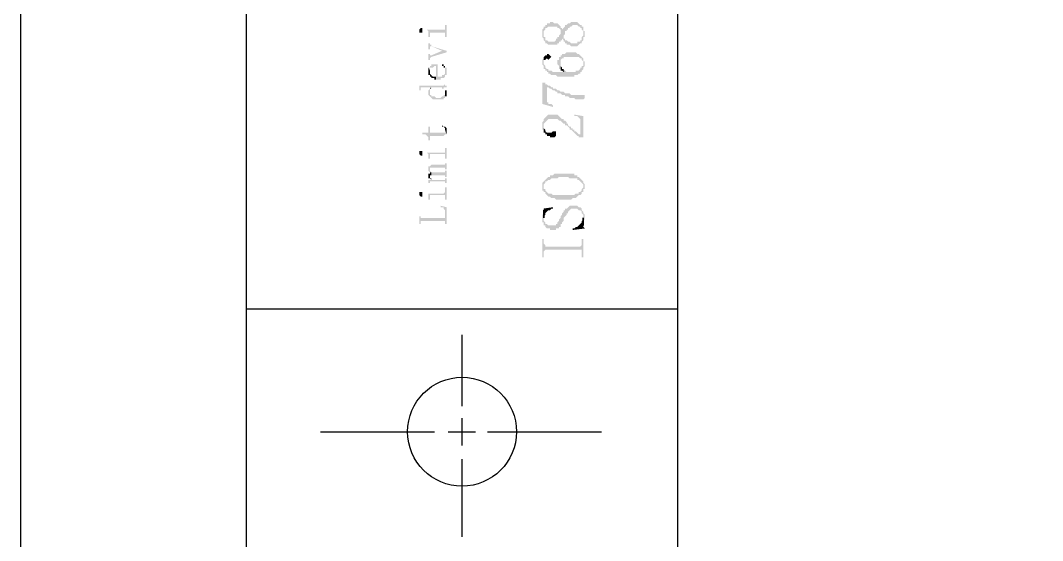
# Model space of a CAD drawing. Header units: millimetres. Extents: x 1399 to 2555, y 1196 to 1555.
# Drawn here: x 1666.65 to 1697.02, y 1442.93 to 1458.39 of the extents above; entities that cross this region are included whole.
import ezdxf

# ---------------------------------------------------------------- set-up
doc = ezdxf.new("R2010")
doc.units = ezdxf.units.MM

msp = doc.modelspace()

# ---------------------------------------------------------------- hatches: boundary and pattern name
at = {"transparency": 33554559}
for points in [[(1678.72684, 1458.12047), (1678.72684, 1458.12047), (1678.77197, 1458.07534), (1678.77197, 1458.03021), (1678.77197, 1457.98507), (1678.77197, 1457.89481), (1678.8171, 1457.89481), (1678.8171, 1458.03021), (1679.26842, 1458.03021), (1679.26842, 1457.89481), (1679.31355, 1457.89481), (1679.31355, 1458.25587), (1679.26842, 1458.25587), (1679.26842, 1458.1656), (1679.26842, 1458.12047), (1679.22329, 1458.12047)], [(1682.15688, 1457.98507), (1682.15688, 1457.89481), (1682.20201, 1457.84968), (1682.20201, 1457.80455), (1682.20201, 1457.80455), (1682.24715, 1457.75941), (1682.24715, 1457.71428), (1682.29228, 1457.71428), (1682.33741, 1457.66915), (1682.6082, 1457.66915), (1682.6082, 1457.71428), (1682.65334, 1457.71428), (1682.65334, 1457.75941), (1682.69847, 1457.75941), (1682.69847, 1457.80455), (1682.7436, 1457.80455), (1682.7436, 1457.84968), (1682.7436, 1457.84968), (1682.78873, 1457.80455), (1682.78873, 1457.93994), (1682.78873, 1457.93994), (1682.83386, 1457.98507), (1682.83386, 1458.07534), (1682.879, 1458.07534), (1682.879, 1458.12047), (1682.92413, 1458.12047), (1682.92413, 1458.1656), (1682.96926, 1458.1656), (1682.96926, 1458.21074), (1683.01439, 1458.21074), (1683.05953, 1458.25587), (1683.19492, 1458.25587), (1683.24005, 1458.21074), (1683.28519, 1458.21074), (1683.28519, 1458.1656), (1683.33032, 1458.1656), (1683.33032, 1458.12047), (1683.33032, 1458.12047), (1683.37545, 1458.07534), (1683.37545, 1457.80455), (1683.37545, 1457.89481), (1683.42058, 1457.89481), (1683.42058, 1458.07534), (1683.37545, 1458.07534), (1683.37545, 1458.21074), (1683.33032, 1458.21074), (1683.33032, 1458.25587), (1683.28519, 1458.25587), (1683.24005, 1458.301), (1683.24005, 1458.301), (1683.19492, 1458.34613), (1683.01439, 1458.34613), (1682.96926, 1458.301), (1682.92413, 1458.301), (1682.879, 1458.25587), (1682.83386, 1458.25587), (1682.83386, 1458.21074), (1682.78873, 1458.1656), (1682.78873, 1458.1656), (1682.7436, 1458.12047), (1682.7436, 1458.1656), (1682.69847, 1458.07534), (1682.69847, 1458.03021), (1682.69847, 1457.98507), (1682.65334, 1457.93994), (1682.65334, 1457.89481), (1682.6082, 1457.89481), (1682.6082, 1457.84968), (1682.56307, 1457.84968), (1682.56307, 1457.80455), (1682.51794, 1457.75941), (1682.33741, 1457.75941), (1682.29228, 1457.80455), (1682.24715, 1457.80455), (1682.24715, 1457.89481), (1682.20201, 1457.89481), (1682.20201, 1458.1656), (1682.20201, 1458.1656), (1682.15688, 1458.12047), (1682.15688, 1458.03021)], [(1682.20201, 1458.1656), (1682.20201, 1457.98507), (1682.20201, 1458.07534), (1682.24715, 1458.12047), (1682.24715, 1458.1656), (1682.29228, 1458.1656), (1682.33741, 1458.21074), (1682.6082, 1458.21074), (1682.6082, 1458.1656), (1682.65334, 1458.1656), (1682.69847, 1458.12047), (1682.69847, 1458.07534), (1682.69847, 1458.07534), (1682.7436, 1458.1656), (1682.69847, 1458.1656), (1682.69847, 1458.21074), (1682.65334, 1458.25587), (1682.65334, 1458.25587), (1682.6082, 1458.301), (1682.51794, 1458.301), (1682.47281, 1458.34613), (1682.38254, 1458.34613), (1682.38254, 1458.301), (1682.29228, 1458.301), (1682.29228, 1458.25587), (1682.24715, 1458.25587), (1682.24715, 1458.21074), (1682.20201, 1458.21074)], [(1678.50118, 1458.07534), (1678.50118, 1458.03021), (1678.59144, 1458.03021), (1678.59144, 1458.07534), (1678.59144, 1458.12047), (1678.59144, 1458.1656), (1678.54631, 1458.1656), (1678.50118, 1458.12047), (1678.50118, 1458.12047)], [(1682.78873, 1457.80455), (1682.78873, 1457.75941), (1682.83386, 1457.75941), (1682.83386, 1457.71428), (1682.879, 1457.71428), (1682.879, 1457.66915), (1682.96926, 1457.66915), (1683.01439, 1457.62402), (1683.19492, 1457.62402), (1683.24005, 1457.66915), (1683.24005, 1457.66915), (1683.28519, 1457.71428), (1683.33032, 1457.71428), (1683.33032, 1457.75941), (1683.33032, 1457.75941), (1683.37545, 1457.80455), (1683.37545, 1457.98507), (1683.37545, 1457.93994), (1683.37545, 1457.93994), (1683.33032, 1457.89481), (1683.33032, 1457.80455), (1683.28519, 1457.80455), (1683.28519, 1457.75941), (1683.19492, 1457.75941), (1683.19492, 1457.71428), (1683.01439, 1457.71428), (1682.96926, 1457.75941), (1682.92413, 1457.75941), (1682.879, 1457.80455), (1682.83386, 1457.80455), (1682.83386, 1457.84968), (1682.78873, 1457.84968), (1682.78873, 1457.89481)], [(1678.77197, 1457.71428), (1678.77197, 1457.53375), (1678.8171, 1457.53375), (1678.8171, 1457.57888), (1678.8171, 1457.62402), (1678.86223, 1457.62402), (1679.17816, 1457.48862), (1679.17816, 1457.48862), (1679.31355, 1457.44349), (1679.31355, 1457.48862), (1678.86223, 1457.62402), (1678.86223, 1457.66915), (1678.8171, 1457.66915), (1678.8171, 1457.71428), (1678.8171, 1457.71428)], [(1678.77197, 1457.39836), (1678.77197, 1457.21783), (1678.8171, 1457.21783), (1678.8171, 1457.26296), (1678.8171, 1457.26296), (1678.86223, 1457.30809), (1679.31355, 1457.44349), (1679.17816, 1457.48862), (1678.86223, 1457.35322), (1678.8171, 1457.35322), (1678.8171, 1457.39836), (1678.8171, 1457.39836)], [(1682.15688, 1457.1727), (1682.15688, 1457.08243), (1682.15688, 1457.08243), (1682.20201, 1457.0373), (1682.20201, 1456.94703), (1682.24715, 1456.94703), (1682.24715, 1456.9019), (1682.29228, 1456.9019), (1682.29228, 1456.85677), (1682.33741, 1456.85677), (1682.33741, 1456.81164), (1682.38254, 1456.81164), (1682.42767, 1456.76651), (1682.56307, 1456.76651), (1682.6082, 1456.72137), (1683.10466, 1456.72137), (1683.10466, 1456.76651), (1683.19492, 1456.76651), (1683.24005, 1456.81164), (1683.28519, 1456.81164), (1683.28519, 1456.85677), (1683.33032, 1456.85677), (1683.33032, 1456.9019), (1683.37545, 1456.94703), (1683.37545, 1457.12756), (1683.37545, 1457.0373), (1683.33032, 1457.0373), (1683.33032, 1456.99217), (1683.28519, 1456.99217), (1683.28519, 1456.94703), (1683.24005, 1456.9019), (1683.14979, 1456.9019), (1683.14979, 1456.85677), (1682.879, 1456.85677), (1682.83386, 1456.9019), (1682.78873, 1456.85677), (1682.47281, 1456.85677), (1682.42767, 1456.9019), (1682.33741, 1456.9019), (1682.33741, 1456.94703), (1682.29228, 1456.94703), (1682.24715, 1456.99217), (1682.24715, 1457.0373), (1682.20201, 1457.08243), (1682.20201, 1457.12756), (1682.20201, 1457.30809), (1682.20201, 1457.26296), (1682.15688, 1457.21783), (1682.15688, 1457.21783)], [(1682.20201, 1457.30809), (1682.20201, 1457.12756), (1682.20201, 1457.21783), (1682.24715, 1457.21783), (1682.29228, 1457.26296), (1682.29228, 1457.26296), (1682.33741, 1457.21783), (1682.33741, 1457.21783), (1682.38254, 1457.26296), (1682.38254, 1457.26296), (1682.42767, 1457.30809), (1682.38254, 1457.35322), (1682.38254, 1457.35322), (1682.33741, 1457.39836), (1682.29228, 1457.39836), (1682.29228, 1457.35322), (1682.24715, 1457.35322)], [(1682.6082, 1457.12756), (1682.6082, 1457.08243), (1682.6082, 1457.08243), (1682.65334, 1457.0373), (1682.65334, 1456.94703), (1682.69847, 1456.94703), (1682.69847, 1457.1727), (1682.69847, 1457.21783), (1682.7436, 1457.26296), (1682.78873, 1457.26296), (1682.78873, 1457.30809), (1683.24005, 1457.30809), (1683.28519, 1457.26296), (1683.33032, 1457.26296), (1683.33032, 1457.21783), (1683.37545, 1457.1727), (1683.37545, 1457.12756), (1683.37545, 1456.94703), (1683.37545, 1456.99217), (1683.42058, 1457.0373), (1683.42058, 1457.08243), (1683.42058, 1457.1727), (1683.37545, 1457.1727), (1683.37545, 1457.26296), (1683.33032, 1457.30809), (1683.33032, 1457.30809), (1683.28519, 1457.35322), (1683.28519, 1457.35322), (1683.24005, 1457.39836), (1683.19492, 1457.39836), (1683.14979, 1457.44349), (1682.879, 1457.44349), (1682.83386, 1457.39836), (1682.7436, 1457.39836), (1682.7436, 1457.35322), (1682.69847, 1457.35322), (1682.69847, 1457.30809), (1682.65334, 1457.30809), (1682.65334, 1457.21783), (1682.6082, 1457.21783), (1682.6082, 1457.1727)], [(1678.77197, 1456.99217), (1678.8171, 1456.9019), (1678.8171, 1456.94703), (1678.8171, 1456.99217), (1678.90737, 1456.99217), (1678.9525, 1457.0373), (1678.99763, 1457.0373), (1678.99763, 1456.63111), (1679.13303, 1456.63111), (1679.13303, 1456.67624), (1679.22329, 1456.67624), (1679.26842, 1456.72137), (1679.26842, 1456.76651), (1679.31355, 1456.76651), (1679.31355, 1456.81164), (1679.31355, 1456.85677), (1679.31355, 1456.9019), (1679.31355, 1456.94703), (1679.31355, 1456.99217), (1679.26842, 1456.99217), (1679.26842, 1456.9019), (1679.26842, 1456.85677), (1679.26842, 1456.81164), (1679.26842, 1456.81164), (1679.22329, 1456.76651), (1679.17816, 1456.76651), (1679.17816, 1456.72137), (1679.04276, 1456.72137), (1679.04276, 1457.08243), (1678.86223, 1457.08243), (1678.86223, 1457.0373), (1678.8171, 1457.0373), (1678.8171, 1456.99217), (1678.8171, 1456.99217)], [(1678.77197, 1456.85677), (1678.77197, 1456.81164), (1678.77197, 1456.76651), (1678.8171, 1456.76651), (1678.8171, 1456.72137), (1678.86223, 1456.72137), (1678.86223, 1456.67624), (1678.9525, 1456.67624), (1678.9525, 1456.63111), (1678.99763, 1456.63111), (1678.99763, 1456.72137), (1678.90737, 1456.72137), (1678.86223, 1456.76651), (1678.86223, 1456.76651), (1678.8171, 1456.81164), (1678.8171, 1456.9019), (1678.77197, 1456.99217), (1678.77197, 1456.94703), (1678.77197, 1456.9019)], [(1679.17816, 1457.08243), (1679.17816, 1457.0373), (1679.22329, 1457.0373), (1679.22329, 1456.99217), (1679.26842, 1456.99217), (1679.26842, 1456.94703), (1679.26842, 1456.9019), (1679.26842, 1457.0373), (1679.22329, 1457.0373), (1679.22329, 1457.08243)], [(1682.69847, 1456.94703), (1682.69847, 1456.9019), (1682.7436, 1456.9019), (1682.78873, 1456.85677), (1682.78873, 1456.85677), (1682.83386, 1456.9019), (1682.78873, 1456.9019), (1682.78873, 1456.94703), (1682.7436, 1456.94703), (1682.7436, 1456.99217), (1682.7436, 1456.99217), (1682.69847, 1457.0373), (1682.69847, 1457.12756)], [(1678.45604, 1456.45058), (1678.50118, 1456.45058), (1678.50118, 1456.40545), (1678.50118, 1456.31518), (1678.54631, 1456.31518), (1678.54631, 1456.36032), (1678.54631, 1456.40545), (1678.8171, 1456.40545), (1678.86223, 1456.36032), (1678.86223, 1456.40545), (1679.17816, 1456.40545), (1679.17816, 1456.36032), (1679.22329, 1456.36032), (1679.22329, 1456.40545), (1679.31355, 1456.40545), (1679.31355, 1456.45058), (1679.26842, 1456.45058), (1679.26842, 1456.49571), (1679.26842, 1456.54084), (1679.26842, 1456.49571), (1679.26842, 1456.49571), (1679.22329, 1456.45058), (1679.22329, 1456.45058)], [(1678.8171, 1456.36032), (1678.8171, 1456.27005), (1678.8171, 1456.31518), (1678.8171, 1456.36032), (1678.86223, 1456.36032), (1678.8171, 1456.40545)], [(1679.22329, 1456.36032), (1679.26842, 1456.36032), (1679.26842, 1456.31518), (1679.26842, 1456.27005), (1679.26842, 1456.13466), (1679.31355, 1456.13466), (1679.31355, 1456.17979), (1679.31355, 1456.22492), (1679.31355, 1456.27005), (1679.31355, 1456.31518), (1679.26842, 1456.31518), (1679.26842, 1456.36032), (1679.22329, 1456.36032), (1679.22329, 1456.40545)], [(1682.15688, 1456.54084), (1682.15688, 1455.90899), (1682.47281, 1455.81873), (1682.47281, 1455.86386), (1682.47281, 1455.86386), (1682.42767, 1455.90899), (1682.33741, 1455.90899), (1682.33741, 1455.95413), (1682.29228, 1455.95413), (1682.29228, 1456.40545), (1682.24715, 1456.49571), (1682.24715, 1456.54084)], [(1682.24715, 1456.49571), (1682.29228, 1456.40545), (1682.33741, 1456.40545), (1682.38254, 1456.36032), (1682.42767, 1456.36032), (1682.47281, 1456.31518), (1682.51794, 1456.31518), (1682.56307, 1456.27005), (1682.6082, 1456.27005), (1682.6082, 1456.22492), (1682.69847, 1456.22492), (1682.7436, 1456.17979), (1682.83386, 1456.17979), (1682.83386, 1456.13466), (1682.92413, 1456.13466), (1682.96926, 1456.08952), (1683.10466, 1456.08952), (1683.14979, 1456.04439), (1683.37545, 1456.04439), (1683.42058, 1456.08952), (1683.42058, 1456.17979), (1683.01439, 1456.17979), (1682.96926, 1456.22492), (1682.83386, 1456.22492), (1682.78873, 1456.27005), (1682.69847, 1456.27005), (1682.65334, 1456.31518), (1682.6082, 1456.31518), (1682.56307, 1456.36032), (1682.47281, 1456.36032), (1682.47281, 1456.40545), (1682.42767, 1456.40545), (1682.38254, 1456.45058), (1682.33741, 1456.45058), (1682.29228, 1456.49571)], [(1678.77197, 1456.27005), (1678.77197, 1456.22492), (1678.77197, 1456.17979), (1678.77197, 1456.17979), (1678.8171, 1456.13466), (1678.8171, 1456.13466), (1678.86223, 1456.08952), (1678.86223, 1456.08952), (1678.90737, 1456.04439), (1679.22329, 1456.04439), (1679.22329, 1456.08952), (1679.26842, 1456.08952), (1679.26842, 1456.27005), (1679.26842, 1456.22492), (1679.26842, 1456.17979), (1679.22329, 1456.17979), (1679.22329, 1456.13466), (1679.17816, 1456.13466), (1679.13303, 1456.08952), (1678.99763, 1456.08952), (1678.9525, 1456.13466), (1678.86223, 1456.13466), (1678.86223, 1456.17979), (1678.8171, 1456.17979), (1678.8171, 1456.22492), (1678.8171, 1456.36032), (1678.77197, 1456.31518)], [(1682.15688, 1455.27714), (1682.15688, 1455.14175), (1682.20201, 1455.14175), (1682.20201, 1455.09662), (1682.20201, 1455.27714), (1682.20201, 1455.32228), (1682.24715, 1455.36741), (1682.24715, 1455.36741), (1682.29228, 1455.41254), (1682.29228, 1455.41254), (1682.33741, 1455.45767), (1682.6082, 1455.45767), (1682.65334, 1455.41254), (1682.69847, 1455.41254), (1682.7436, 1455.36741), (1682.7436, 1455.36741), (1682.78873, 1455.32228), (1682.83386, 1455.32228), (1682.83386, 1455.27714), (1682.879, 1455.27714), (1682.92413, 1455.23201), (1682.92413, 1455.23201), (1682.96926, 1455.18688), (1682.96926, 1455.14175), (1683.01439, 1455.14175), (1683.05953, 1455.09662), (1683.05953, 1455.09662), (1683.10466, 1455.05148), (1683.10466, 1455.05148), (1683.14979, 1455.00635), (1683.14979, 1455.00635), (1683.19492, 1454.96122), (1683.24005, 1454.96122), (1683.24005, 1454.91609), (1683.28519, 1454.91609), (1683.28519, 1455.00635), (1683.24005, 1455.00635), (1683.19492, 1455.05148), (1683.14979, 1455.09662), (1683.10466, 1455.09662), (1683.10466, 1455.14175), (1683.05953, 1455.14175), (1683.05953, 1455.18688), (1683.01439, 1455.18688), (1683.01439, 1455.23201), (1682.96926, 1455.23201), (1682.92413, 1455.27714), (1682.92413, 1455.32228), (1682.879, 1455.32228), (1682.879, 1455.36741), (1682.83386, 1455.41254), (1682.78873, 1455.41254), (1682.78873, 1455.45767), (1682.7436, 1455.45767), (1682.69847, 1455.5028), (1682.69847, 1455.5028), (1682.65334, 1455.54794), (1682.65334, 1455.54794), (1682.6082, 1455.59307), (1682.33741, 1455.59307), (1682.29228, 1455.54794), (1682.29228, 1455.54794), (1682.24715, 1455.5028), (1682.24715, 1455.5028), (1682.20201, 1455.45767), (1682.20201, 1455.41254), (1682.15688, 1455.36741), (1682.15688, 1455.32228), (1682.15688, 1455.32228)], [(1683.10466, 1455.59307), (1683.10466, 1455.54794), (1683.19492, 1455.54794), (1683.24005, 1455.5028), (1683.24005, 1455.5028), (1683.28519, 1455.45767), (1683.28519, 1454.91609), (1683.37545, 1454.91609), (1683.37545, 1455.54794)], [(1678.59144, 1455.05148), (1678.59144, 1455.00635), (1678.6817, 1455.00635), (1678.72684, 1454.96122), (1678.72684, 1454.96122), (1678.77197, 1454.91609), (1678.77197, 1454.87095), (1678.77197, 1454.82582), (1678.8171, 1454.82582), (1678.8171, 1454.96122), (1679.22329, 1454.96122), (1679.26842, 1455.00635), (1679.31355, 1455.00635), (1679.26842, 1455.14175), (1679.26842, 1455.09662), (1679.26842, 1455.05148), (1678.8171, 1455.05148), (1678.8171, 1455.23201), (1678.77197, 1455.23201), (1678.77197, 1455.05148)], [(1679.17816, 1455.23201), (1679.22329, 1455.23201), (1679.26842, 1455.18688), (1679.26842, 1455.14175), (1679.26842, 1455.14175), (1679.31355, 1455.00635), (1679.31355, 1455.05148), (1679.31355, 1455.09662), (1679.31355, 1455.14175), (1679.31355, 1455.18688), (1679.31355, 1455.18688), (1679.26842, 1455.23201), (1679.22329, 1455.23201), (1679.17816, 1455.27714), (1679.17816, 1455.27714)], [(1682.20201, 1455.09662), (1682.20201, 1455.05148), (1682.24715, 1455.05148), (1682.24715, 1455.00635), (1682.29228, 1455.00635), (1682.29228, 1454.96122), (1682.38254, 1454.96122), (1682.38254, 1454.91609), (1682.51794, 1454.91609), (1682.56307, 1454.96122), (1682.56307, 1455.05148), (1682.56307, 1455.09662), (1682.47281, 1455.09662), (1682.42767, 1455.05148), (1682.29228, 1455.05148), (1682.24715, 1455.09662), (1682.24715, 1455.14175), (1682.20201, 1455.18688), (1682.20201, 1455.23201)], [(1678.72684, 1454.46476), (1678.72684, 1454.46476), (1678.77197, 1454.41963), (1678.77197, 1454.3745), (1678.77197, 1454.32937), (1678.77197, 1454.28424), (1678.8171, 1454.28424), (1678.8171, 1454.3745), (1678.8171, 1454.41963), (1679.26842, 1454.41963), (1679.26842, 1454.3745), (1679.26842, 1454.28424), (1679.31355, 1454.28424), (1679.31355, 1454.60016), (1679.26842, 1454.60016), (1679.26842, 1454.5099), (1679.26842, 1454.46476), (1679.22329, 1454.46476)], [(1678.50118, 1454.46476), (1678.50118, 1454.41963), (1678.50118, 1454.41963), (1678.54631, 1454.3745), (1678.59144, 1454.3745), (1678.59144, 1454.41963), (1678.59144, 1454.46476), (1678.59144, 1454.5099), (1678.50118, 1454.5099)], [(1678.77197, 1453.96831), (1678.77197, 1453.92318), (1678.77197, 1453.92318), (1678.8171, 1453.87805), (1678.86223, 1453.87805), (1678.86223, 1453.78778), (1679.26842, 1453.78778), (1679.26842, 1453.74265), (1679.31355, 1453.74265), (1679.31355, 1453.92318), (1679.26842, 1453.92318), (1679.26842, 1453.87805), (1678.86223, 1453.87805), (1678.8171, 1453.92318), (1678.8171, 1453.96831), (1678.8171, 1454.05858), (1678.77197, 1454.05858), (1678.77197, 1454.01344)], [(1678.8171, 1454.05858), (1678.8171, 1453.96831), (1678.8171, 1454.01344), (1679.26842, 1454.01344), (1679.26842, 1453.96831), (1679.31355, 1453.96831), (1679.31355, 1454.14884), (1679.26842, 1454.14884), (1679.26842, 1454.10371), (1678.86223, 1454.10371)], [(1678.77197, 1453.78778), (1678.77197, 1453.74265), (1678.77197, 1453.69752), (1678.8171, 1453.69752), (1678.8171, 1453.78778), (1678.86223, 1453.78778), (1678.86223, 1453.87805), (1678.8171, 1453.87805), (1678.8171, 1453.83291), (1678.77197, 1453.83291)], [(1678.77197, 1453.65239), (1678.77197, 1453.60725), (1678.77197, 1453.56212), (1678.8171, 1453.56212), (1678.8171, 1453.60725), (1679.26842, 1453.60725), (1679.26842, 1453.56212), (1679.31355, 1453.56212), (1679.31355, 1453.69752), (1679.26842, 1453.69752), (1679.26842, 1453.65239), (1678.86223, 1453.65239), (1678.86223, 1453.69752), (1678.86223, 1453.65239)], [(1678.8171, 1453.69752), (1678.8171, 1453.69752), (1678.86223, 1453.65239), (1678.86223, 1453.69752), (1678.8171, 1453.69752), (1678.8171, 1453.74265), (1678.8171, 1453.74265)], [(1682.20201, 1453.60725), (1682.20201, 1453.47186), (1682.20201, 1453.51699), (1682.20201, 1453.51699), (1682.24715, 1453.56212), (1682.24715, 1453.60725), (1682.29228, 1453.60725), (1682.33741, 1453.65239), (1682.38254, 1453.65239), (1682.42767, 1453.69752), (1682.6082, 1453.69752), (1682.65334, 1453.74265), (1682.92413, 1453.74265), (1682.96926, 1453.69752), (1683.19492, 1453.69752), (1683.19492, 1453.65239), (1683.24005, 1453.65239), (1683.28519, 1453.60725), (1683.28519, 1453.60725), (1683.33032, 1453.56212), (1683.33032, 1453.56212), (1683.37545, 1453.51699), (1683.37545, 1453.47186), (1683.37545, 1453.60725), (1683.33032, 1453.65239), (1683.33032, 1453.65239), (1683.28519, 1453.69752), (1683.28519, 1453.69752), (1683.24005, 1453.74265), (1683.19492, 1453.74265), (1683.19492, 1453.78778), (1683.10466, 1453.78778), (1683.10466, 1453.83291), (1682.51794, 1453.83291), (1682.47281, 1453.78778), (1682.38254, 1453.78778), (1682.38254, 1453.74265), (1682.33741, 1453.74265), (1682.29228, 1453.69752), (1682.29228, 1453.69752), (1682.24715, 1453.65239), (1682.24715, 1453.65239)], [(1678.72684, 1453.2462), (1678.77197, 1453.2462), (1678.77197, 1453.20106), (1678.77197, 1453.15593), (1678.77197, 1453.1108), (1678.77197, 1453.06567), (1678.8171, 1453.06567), (1678.8171, 1453.15593), (1678.8171, 1453.20106), (1679.26842, 1453.20106), (1679.26842, 1453.06567), (1679.31355, 1453.06567), (1679.31355, 1453.42672), (1679.26842, 1453.42672), (1679.26842, 1453.29133), (1679.26842, 1453.29133), (1679.22329, 1453.2462)], [(1682.15688, 1453.47186), (1682.15688, 1453.33646), (1682.20201, 1453.33646), (1682.20201, 1453.29133), (1682.24715, 1453.29133), (1682.24715, 1453.2462), (1682.29228, 1453.20106), (1682.29228, 1453.20106), (1682.33741, 1453.15593), (1682.38254, 1453.15593), (1682.42767, 1453.1108), (1682.51794, 1453.1108), (1682.56307, 1453.06567), (1683.01439, 1453.06567), (1683.05953, 1453.1108), (1683.14979, 1453.1108), (1683.19492, 1453.15593), (1683.19492, 1453.15593), (1683.24005, 1453.20106), (1683.28519, 1453.20106), (1683.33032, 1453.2462), (1683.33032, 1453.29133), (1683.37545, 1453.29133), (1683.37545, 1453.38159), (1683.42058, 1453.38159), (1683.42058, 1453.47186), (1683.42058, 1453.51699), (1683.37545, 1453.56212), (1683.37545, 1453.60725), (1683.37545, 1453.47186), (1683.37545, 1453.42672), (1683.33032, 1453.38159), (1683.33032, 1453.33646), (1683.28519, 1453.29133), (1683.24005, 1453.29133), (1683.24005, 1453.2462), (1683.14979, 1453.2462), (1683.10466, 1453.20106), (1682.47281, 1453.20106), (1682.42767, 1453.2462), (1682.33741, 1453.2462), (1682.29228, 1453.29133), (1682.29228, 1453.29133), (1682.24715, 1453.33646), (1682.24715, 1453.38159), (1682.20201, 1453.38159), (1682.20201, 1453.60725), (1682.20201, 1453.60725), (1682.15688, 1453.56212)], [(1678.50118, 1453.2462), (1678.50118, 1453.20106), (1678.50118, 1453.20106), (1678.54631, 1453.15593), (1678.59144, 1453.15593), (1678.59144, 1453.20106), (1678.59144, 1453.2462), (1678.59144, 1453.29133), (1678.50118, 1453.29133)], [(1679.13303, 1452.88514), (1679.13303, 1452.84001), (1679.22329, 1452.84001), (1679.22329, 1452.79487), (1679.22329, 1452.79487), (1679.26842, 1452.74974), (1679.26842, 1452.34355), (1679.31355, 1452.34355), (1679.31355, 1452.84001)], [(1682.15688, 1452.52408), (1682.15688, 1452.38869), (1682.20201, 1452.38869), (1682.20201, 1452.29842), (1682.24715, 1452.29842), (1682.24715, 1452.25329), (1682.24715, 1452.25329), (1682.29228, 1452.20816), (1682.38254, 1452.20816), (1682.38254, 1452.16302), (1682.56307, 1452.16302), (1682.56307, 1452.20816), (1682.65334, 1452.20816), (1682.65334, 1452.25329), (1682.69847, 1452.25329), (1682.69847, 1452.34355), (1682.7436, 1452.34355), (1682.7436, 1452.38869), (1682.78873, 1452.43382), (1682.78873, 1452.52408), (1682.83386, 1452.56921), (1682.83386, 1452.56921), (1682.879, 1452.61435), (1682.879, 1452.65948), (1682.92413, 1452.65948), (1682.92413, 1452.70461), (1682.92413, 1452.70461), (1682.96926, 1452.74974), (1682.96926, 1452.74974), (1683.01439, 1452.79487), (1683.19492, 1452.79487), (1683.24005, 1452.74974), (1683.28519, 1452.74974), (1683.33032, 1452.70461), (1683.33032, 1452.65948), (1683.37545, 1452.61435), (1683.37545, 1452.38869), (1683.37545, 1452.43382), (1683.42058, 1452.47895), (1683.42058, 1452.52408), (1683.42058, 1452.61435), (1683.37545, 1452.65948), (1683.37545, 1452.70461), (1683.37545, 1452.70461), (1683.33032, 1452.74974), (1683.33032, 1452.79487), (1683.33032, 1452.79487), (1683.28519, 1452.84001), (1683.24005, 1452.84001), (1683.19492, 1452.88514), (1682.96926, 1452.88514), (1682.92413, 1452.84001), (1682.92413, 1452.84001), (1682.879, 1452.79487), (1682.83386, 1452.79487), (1682.83386, 1452.74974), (1682.78873, 1452.74974), (1682.78873, 1452.70461), (1682.7436, 1452.65948), (1682.7436, 1452.61435), (1682.69847, 1452.56921), (1682.69847, 1452.52408), (1682.65334, 1452.47895), (1682.65334, 1452.43382), (1682.6082, 1452.38869), (1682.6082, 1452.34355), (1682.56307, 1452.34355), (1682.56307, 1452.29842), (1682.33741, 1452.29842), (1682.29228, 1452.34355), (1682.24715, 1452.34355), (1682.24715, 1452.38869), (1682.24715, 1452.38869), (1682.20201, 1452.43382), (1682.20201, 1452.70461), (1682.20201, 1452.65948), (1682.15688, 1452.61435), (1682.15688, 1452.56921), (1682.15688, 1452.56921)], [(1682.15688, 1452.79487), (1682.20201, 1452.79487), (1682.20201, 1452.56921), (1682.24715, 1452.61435), (1682.24715, 1452.65948), (1682.24715, 1452.65948), (1682.29228, 1452.70461), (1682.29228, 1452.70461), (1682.33741, 1452.74974), (1682.38254, 1452.74974), (1682.42767, 1452.79487), (1682.47281, 1452.79487), (1682.47281, 1452.84001)], [(1678.50118, 1452.56921), (1678.50118, 1452.34355), (1678.54631, 1452.34355), (1678.54631, 1452.38869), (1678.54631, 1452.43382), (1679.26842, 1452.43382), (1679.26842, 1452.38869), (1679.26842, 1452.56921), (1679.26842, 1452.52408), (1678.54631, 1452.52408), (1678.54631, 1452.56921), (1678.54631, 1452.56921)], [(1683.05953, 1452.20816), (1683.05953, 1452.16302), (1683.42058, 1452.20816), (1683.37545, 1452.25329), (1683.37545, 1452.29842), (1683.37545, 1452.47895), (1683.33032, 1452.43382), (1683.33032, 1452.38869), (1683.33032, 1452.38869), (1683.28519, 1452.34355), (1683.28519, 1452.34355), (1683.24005, 1452.29842), (1683.24005, 1452.29842), (1683.19492, 1452.25329), (1683.14979, 1452.25329), (1683.10466, 1452.20816)], [(1682.15688, 1451.89223), (1682.15688, 1451.35065), (1682.20201, 1451.35065), (1682.20201, 1451.53117), (1682.24715, 1451.57631), (1683.33032, 1451.57631), (1683.33032, 1451.35065), (1683.37545, 1451.35065), (1683.37545, 1451.89223), (1683.33032, 1451.89223), (1683.33032, 1451.75683), (1683.33032, 1451.7117), (1683.33032, 1451.7117), (1683.28519, 1451.66657), (1682.24715, 1451.66657), (1682.24715, 1451.7117), (1682.24715, 1451.7117), (1682.20201, 1451.75683), (1682.20201, 1451.89223)]]:
    msp.add_hatch(color=256, dxfattribs=at).paths.add_polyline_path(points)

# ---------------------------------------------------------------- linework, layer by layer
msp.add_line((1673.35603, 1548.5531), (1673.35603, 1261.81215))
for points in [[(2086.64957, 1257.5531), (2086.64957, 1554.5531), (1666.64957, 1554.5531), (1666.64957, 1257.5531)], [(1682.20201, 1452.70461), (1682.20201, 1452.52408), (1682.20201, 1452.56921), (1682.20201, 1452.74974), (1682.20201, 1452.74974)], [(1683.37545, 1452.47895), (1683.37545, 1452.29842), (1683.37545, 1452.52408), (1683.37545, 1452.52408)]]:
    msp.add_lwpolyline(points, close=True)
for points in [[(1686.17365, 1548.5531), (1686.17365, 1261.81215)], [(1673.35611, 1449.81615), (1686.17365, 1449.81615)], [(1679.76488, 1449.0489), (1679.76488, 1446.92769)], [(1679.76488, 1446.56663), (1679.76488, 1445.75426)], [(1675.56758, 1446.16045), (1678.9525, 1446.16045)], [(1679.35869, 1446.16045), (1680.17107, 1446.16045)], [(1680.53212, 1446.16045), (1683.91704, 1446.16045)], [(1679.76488, 1445.34807), (1679.76488, 1443.04633)]]:
    msp.add_lwpolyline(points)
msp.add_circle((1679.7721, 1446.16775), 1.61756)

doc.saveas('drawing.dxf')
